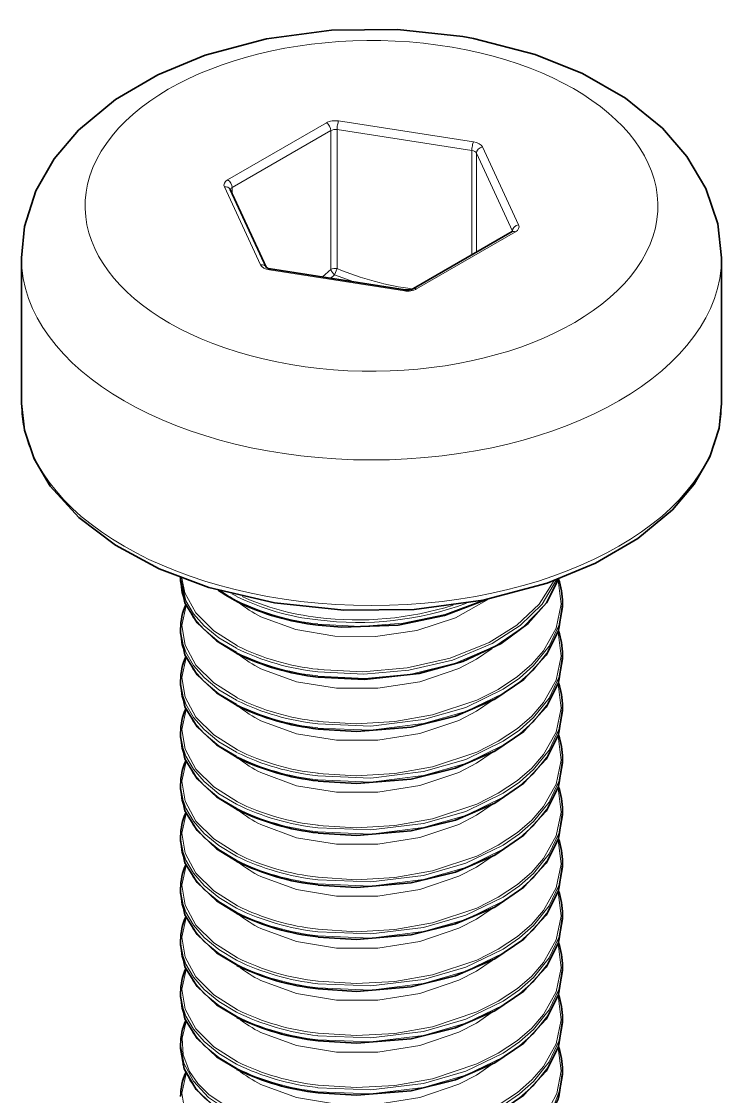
# Model space of a CAD drawing. Extents: x 145 to 857, y 42 to 790.
# Drawn here: x 656.49 to 661.99, y 758.42 to 766.86 of the extents above; entities that cross this region are included whole.
import ezdxf

# ---------------------------------------------------------------- set-up
doc = ezdxf.new("R2010")
doc.units = 0

msp = doc.modelspace()

# ---------------------------------------------------------------- linework, layer by layer
at = {"color": 7, "lineweight": 13, "ltscale": 0.022392}
for p, q in [((658.8863, 766.0649), (658.1106, 765.6171)), ((659.5955, 764.7597), (660.3712, 765.2075))]:
    msp.add_line(p, q, dxfattribs=at)
at = {"color": 7, "lineweight": 13, "ltscale": 0.026806}
for p, q in [((660.0425, 765.9159), (658.9828, 766.0798)), ((660.0295, 765.8472), (658.9699, 766.0111)), ((658.4393, 764.9087), (659.499, 764.7448))]:
    msp.add_line(p, q, dxfattribs=at)
at = {"color": 7, "lineweight": 13, "ltscale": 0.022393}
msp.add_line((658.9216, 766.0037), (658.1459, 765.5558), dxfattribs=at)
at = {"color": 7, "lineweight": 13, "ltscale": 0.027277}
for p, q in [((658.9216, 764.9126), (658.9216, 766.0037)), ((658.9699, 764.92), (658.9699, 766.0111))]:
    msp.add_line(p, q, dxfattribs=at)
at = {"color": 7, "lineweight": 13, "ltscale": 0.016861}
for p, q in [((660.3971, 765.2633), (660.1132, 765.8751)), ((658.0847, 765.5613), (658.3687, 764.9495))]:
    msp.add_line(p, q, dxfattribs=at)
at = {"color": 7, "lineweight": 13, "ltscale": 0.020499}
msp.add_line((660.0295, 765.0272), (660.0295, 765.8472), dxfattribs=at)
at = {"color": 7, "lineweight": 13, "ltscale": 0.01686}
msp.add_line((660.3488, 765.215), (660.0649, 765.8268), dxfattribs=at)
at = {"color": 7, "lineweight": 13, "ltscale": 0.019479}
msp.add_line((660.0649, 765.0476), (660.0649, 765.8268), dxfattribs=at)
at = {"color": 7, "lineweight": 35, "ltscale": 0.016861}
msp.add_line((658.1301, 765.5415), (658.414, 764.9297), dxfattribs=at)
at = {"color": 7, "lineweight": 13, "ltscale": 0.001213}
msp.add_line((658.1459, 765.5073), (658.1459, 765.5558), dxfattribs=at)
at = {"color": 7, "lineweight": 35, "ltscale": 0.022391}
msp.add_line((659.5706, 764.7622), (660.3462, 765.21), dxfattribs=at)
at = {"color": 7, "lineweight": 35, "ltscale": 0.000189516}
msp.add_line((660.3462, 765.21), (660.3522, 765.2146), dxfattribs=at)
at = {"color": 7, "lineweight": 35, "ltscale": 0.028578}
for p, q in [((656.4909, 763.8609), (656.4909, 765.004)), ((661.9909, 763.861), (661.9909, 765.0041))]:
    msp.add_line(p, q, dxfattribs=at)
at = {"color": 7, "lineweight": 13, "ltscale": 0.001325}
msp.add_line((658.9699, 764.92), (658.9505, 764.8707), dxfattribs=at)
at = {"color": 7, "lineweight": 35, "ltscale": 0.026804}
msp.add_line((658.447, 764.9173), (659.5066, 764.7534), dxfattribs=at)
at = {"color": 7, "lineweight": 13, "ltscale": 0.002203}
msp.add_line((658.8558, 764.8541), (658.9216, 764.9126), dxfattribs=at)
at = {"color": 7, "lineweight": 13, "ltscale": 0.001008}
msp.add_line((658.9203, 764.8441), (658.9505, 764.8707), dxfattribs=at)
at = {"color": 7, "lineweight": 13, "ltscale": 0.004038}
msp.add_line((659.1024, 764.8159), (658.9505, 764.8707), dxfattribs=at)
at = {"color": 7, "lineweight": 35, "ltscale": 0.000804138}
for p, q in [((657.7409, 762.4664), (657.7409, 762.4986)), ((660.7409, 761.8541), (660.7409, 761.8862)), ((660.7409, 761.4458), (660.7409, 761.478)), ((657.7409, 760.8334), (657.7409, 760.8656)), ((660.7409, 760.6293), (660.7409, 760.6615)), ((657.7409, 760.4252), (657.7409, 760.4573)), ((660.7409, 760.2211), (660.7409, 760.2532)), ((657.7409, 759.6087), (657.7409, 759.6409)), ((657.7409, 759.2004), (657.7409, 759.2326)), ((660.7409, 758.5881), (660.7409, 758.6202))]:
    msp.add_line(p, q, dxfattribs=at)
at = {"color": 7, "lineweight": 13, "ltscale": 0.001049}
msp.add_line((658.1809, 762.3452), (658.1439, 762.3649), dxfattribs=at)
at = {"color": 7, "lineweight": 35, "ltscale": 0.000802612}
for p, q in [((660.7409, 762.2623), (660.7409, 762.2944)), ((657.7409, 762.0582), (657.7409, 762.0903)), ((657.7409, 761.65), (657.7409, 761.6821)), ((657.7409, 761.2417), (657.7409, 761.2738)), ((660.7409, 761.0376), (660.7409, 761.0697)), ((657.7409, 760.017), (657.7409, 760.0491)), ((660.7409, 759.8129), (660.7409, 759.845)), ((660.7409, 759.4046), (660.7409, 759.4367)), ((660.7409, 758.9963), (660.7409, 759.0284)), ((657.7409, 758.7922), (657.7409, 758.8243))]:
    msp.add_line(p, q, dxfattribs=at)
at = {"color": 7, "lineweight": 35}
for points in [[(656.4909, 765.004), (656.5153, 765.2502), (656.6046, 765.5298), (656.7489, 765.7828), (656.9399, 766.0082), (657.2283, 766.2471), (657.5625, 766.4423), (657.9338, 766.5953), (658.4166, 766.7239), (658.9258, 766.7917), (659.4451, 766.7983), (659.9579, 766.7435)], [(661.9909, 765.0041), (661.9623, 765.2708), (661.8687, 765.5488), (661.7197, 765.8013), (661.5269, 766.023), (661.2356, 766.2594), (660.899, 766.4521), (660.5259, 766.6027), (660.0416, 766.7285), (659.9579, 766.7435)], [(658.4781, 762.2943), (657.9636, 762.4156), (657.5731, 762.562), (657.2287, 762.7459), (656.9404, 762.9634), (656.7169, 763.2095), (656.5898, 763.4242), (656.5136, 763.65), (656.4909, 763.8609)], [(658.4781, 762.2943), (659.0231, 762.236), (659.5768, 762.243), (660.1171, 762.3151), (660.6224, 762.4495), (661.0021, 762.6058), (661.3329, 762.7988), (661.6054, 763.024), (661.7765, 763.2256), (661.899, 763.4399), (661.9716, 763.6664), (661.9909, 763.861)], [(660.7101, 762.4807), (660.6162, 762.2941), (660.4725, 762.1312), (660.2591, 761.9744), (659.9583, 761.8327), (659.6144, 761.7379), (659.1864, 761.6922), (658.8218, 761.7102)], [(657.7409, 762.4664), (657.7753, 762.2933), (657.8701, 762.1374), (658.0242, 761.9944), (658.1843, 761.896)], [(660.1451, 762.3207), (659.8154, 762.1943), (659.4493, 762.1198), (659.0073, 762.1027), (658.8218, 762.1185)], [(660.7409, 762.2623), (660.7087, 762.0682), (660.6135, 761.8821), (660.438, 761.6927), (660.2095, 761.5377), (659.9005, 761.4042), (659.5522, 761.3184), (659.1238, 761.2833), (658.8218, 761.3019)], [(657.7409, 762.0582), (657.7753, 761.8851), (657.8701, 761.7291), (658.0242, 761.5861), (658.1843, 761.4877)], [(660.7409, 761.8541), (660.7087, 761.66), (660.6135, 761.4738), (660.438, 761.2845), (660.2095, 761.1294), (659.9005, 760.996), (659.5522, 760.9102), (659.1238, 760.8751), (658.8218, 760.8937)], [(657.7409, 761.65), (657.7753, 761.4768), (657.8701, 761.3209), (658.0242, 761.1779), (658.1843, 761.0795)], [(660.7409, 761.4458), (660.7087, 761.2517), (660.6135, 761.0656), (660.438, 760.8762), (660.2095, 760.7212), (659.9005, 760.5878), (659.5522, 760.5019), (659.1238, 760.4668), (658.8218, 760.4855)], [(657.7409, 761.2417), (657.7753, 761.0686), (657.8701, 760.9127), (658.0242, 760.7697), (658.1843, 760.6713)], [(660.7409, 761.0376), (660.7087, 760.8435), (660.6135, 760.6573), (660.438, 760.468), (660.2095, 760.3129), (659.9005, 760.1795), (659.5522, 760.0936), (659.1238, 760.0586), (658.8218, 760.0772)], [(657.7409, 760.8334), (657.7753, 760.6603), (657.8701, 760.5044), (658.0242, 760.3614), (658.1843, 760.263)], [(660.7409, 760.6293), (660.7087, 760.4352), (660.6135, 760.2491), (660.438, 760.0597), (660.2095, 759.9047), (659.9005, 759.7712), (659.5522, 759.6854), (659.1238, 759.6503), (658.8218, 759.6689)], [(657.7409, 760.4252), (657.7753, 760.2521), (657.8701, 760.0961), (658.0242, 759.9531), (658.1843, 759.8547)], [(660.7409, 760.2211), (660.7087, 760.027), (660.6135, 759.8408), (660.438, 759.6515), (660.2095, 759.4964), (659.9005, 759.363), (659.5522, 759.2771), (659.1238, 759.2421), (658.8218, 759.2607)], [(657.7409, 760.017), (657.7753, 759.8439), (657.8701, 759.6879), (658.0242, 759.5449), (658.1843, 759.4465)], [(660.7409, 759.8129), (660.7087, 759.6187), (660.6135, 759.4326), (660.438, 759.2432), (660.2095, 759.0881), (659.9005, 758.9548), (659.5522, 758.8689), (659.1238, 758.8339), (658.8218, 758.8525)], [(657.7409, 759.6087), (657.7753, 759.4356), (657.8701, 759.2797), (658.0242, 759.1366), (658.1843, 759.0383)], [(660.7409, 759.4046), (660.7087, 759.2104), (660.6135, 759.0243), (660.438, 758.835), (660.2095, 758.6799), (659.9005, 758.5465), (659.5522, 758.4606), (659.1238, 758.4256), (658.8218, 758.4442)], [(657.7409, 759.2004), (657.7753, 759.0273), (657.8701, 758.8714), (658.0242, 758.7284), (658.1843, 758.63)], [(660.7409, 758.9963), (660.7087, 758.8022), (660.6135, 758.6161), (660.438, 758.4268), (660.2095, 758.2717), (659.9005, 758.1383), (659.5522, 758.0524), (659.1238, 758.0173), (658.8218, 758.0359)], [(657.7409, 758.7922), (657.7699, 758.6332), (657.8635, 758.4712), (658.0222, 758.3216), (658.1843, 758.2217)], [(660.7409, 758.5881), (660.7087, 758.394), (660.6135, 758.2078), (660.438, 758.0185), (660.2095, 757.8634), (659.9005, 757.73), (659.5522, 757.6442), (659.1238, 757.6091), (658.8218, 757.6277)]]:
    msp.add_lwpolyline(points, dxfattribs=at)
at = {"color": 7, "lineweight": 13}
for points in [[(658.1809, 761.9369), (658.0425, 762.0197), (657.9257, 762.1147), (657.8428, 762.2089), (657.7832, 762.3098), (657.741, 762.4923)], [(658.1873, 761.9555), (658.0013, 762.0737), (657.8602, 762.2144), (657.7745, 762.3717), (657.7516, 762.4883)], [(660.7094, 762.4805), (660.6045, 762.2819), (660.436, 762.105), (660.2168, 761.9568), (659.9018, 761.8207), (659.5526, 761.735), (659.1882, 761.7007), (658.8186, 761.719)], [(660.6956, 762.4753), (660.5815, 762.2841), (660.4084, 762.1149), (660.1887, 761.9738), (659.8776, 761.845), (659.5354, 761.7643), (659.1794, 761.7327), (658.8186, 761.7511)], [(660.7073, 762.4725), (660.7303, 762.2834), (660.6909, 762.0956), (660.5924, 761.9183), (660.4999, 761.8118), (660.3878, 761.7145), (660.2372, 761.6145), (660.0684, 761.5294), (659.72, 761.4133), (659.4233, 761.3608), (659.1202, 761.3439), (658.8205, 761.3627)], [(658.1796, 761.9055), (658.0414, 761.9883), (657.9249, 762.0834), (657.8409, 762.1794), (657.7811, 762.2823), (657.751, 762.3735), (657.7409, 762.4664)], [(660.6762, 762.4684), (660.5577, 762.2827), (660.3831, 762.1192), (660.1645, 761.9832), (659.858, 761.8596), (659.5222, 761.7823), (659.1736, 761.7525), (658.8205, 761.7709)], [(658.3716, 762.1848), (658.6459, 762.0837), (658.9531, 762.0323), (659.273, 762.0298), (659.5968, 762.0774), (659.9012, 762.1758), (660.1649, 762.3248)], [(660.1196, 762.3156), (659.8175, 762.2029), (659.4905, 762.1337), (659.153, 762.1084), (658.8186, 762.1272)], [(658.1873, 761.5472), (658.0023, 761.6647), (657.8616, 761.8043), (657.7756, 761.9606), (657.7511, 762.1166), (657.7844, 762.2721)], [(660.7409, 762.2944), (660.7146, 762.1207), (660.6375, 761.9542), (660.5148, 761.8011), (660.4039, 761.7031), (660.2761, 761.6152), (659.9812, 761.4728), (659.6506, 761.3773), (659.2349, 761.3261), (658.8186, 761.3429)], [(660.7409, 762.2623), (660.7146, 762.0886), (660.6375, 761.9221), (660.5148, 761.7689), (660.4039, 761.6709), (660.2761, 761.5831), (659.9812, 761.4406), (659.6506, 761.3452), (659.2349, 761.294), (658.8186, 761.3107)], [(658.1809, 761.5286), (658.0425, 761.6115), (657.9257, 761.7065), (657.8413, 761.8027), (657.7812, 761.9059), (657.7511, 761.9973), (657.7409, 762.0903)], [(658.1796, 761.4972), (658.0414, 761.5801), (657.9249, 761.6752), (657.8409, 761.7711), (657.7811, 761.874), (657.751, 761.9652), (657.7409, 762.0582)], [(660.7073, 762.0642), (660.7303, 761.8751), (660.6909, 761.6874), (660.5924, 761.51), (660.4999, 761.4036), (660.3878, 761.3063), (660.2372, 761.2062), (660.0684, 761.1212), (659.72, 761.005), (659.4233, 760.9525), (659.1202, 760.9356), (658.8205, 760.9545)], [(658.3716, 761.7765), (658.6516, 761.674), (658.9653, 761.623), (659.2916, 761.6229), (659.6198, 761.6746), (659.9267, 761.7788), (660.0651, 761.8505), (660.1892, 761.935)], [(660.7409, 761.8862), (660.7146, 761.7125), (660.6375, 761.546), (660.5148, 761.3928), (660.4039, 761.2948), (660.2761, 761.2069), (659.9812, 761.0645), (659.6506, 760.9691), (659.2349, 760.9178), (658.8186, 760.9346)], [(658.1873, 761.139), (658.0023, 761.2564), (657.8616, 761.3961), (657.7756, 761.5523), (657.7511, 761.7084), (657.7844, 761.8639)], [(660.7409, 761.8541), (660.7146, 761.6803), (660.6375, 761.5139), (660.5148, 761.3607), (660.4039, 761.2627), (660.2761, 761.1748), (659.9812, 761.0323), (659.6506, 760.9369), (659.2349, 760.8857), (658.8186, 760.9025)], [(658.1809, 761.1204), (658.0425, 761.2032), (657.9257, 761.2983), (657.8413, 761.3944), (657.7812, 761.4976), (657.7511, 761.589), (657.7409, 761.6821)], [(658.1796, 761.0889), (658.0414, 761.1718), (657.9249, 761.2669), (657.8409, 761.3629), (657.7811, 761.4658), (657.751, 761.557), (657.7409, 761.65)], [(660.7073, 761.656), (660.7303, 761.4669), (660.6909, 761.2792), (660.5924, 761.1017), (660.4999, 760.9954), (660.3878, 760.8981), (660.2372, 760.798), (660.0684, 760.713), (659.72, 760.5967), (659.4233, 760.5443), (659.1202, 760.5273), (658.8205, 760.5462)], [(658.3716, 761.3683), (658.6516, 761.2657), (658.9653, 761.2148), (659.2916, 761.2147), (659.6198, 761.2664), (659.9267, 761.3705), (660.0651, 761.4423), (660.1892, 761.5267)], [(660.7409, 761.478), (660.7146, 761.3042), (660.6375, 761.1377), (660.5148, 760.9846), (660.4039, 760.8866), (660.2761, 760.7987), (659.9812, 760.6562), (659.6506, 760.5608), (659.235, 760.5096), (658.8186, 760.5264)], [(658.1873, 760.7307), (658.0023, 760.8481), (657.8616, 760.9878), (657.7756, 761.144), (657.7511, 761.3002), (657.7844, 761.4556)], [(660.7409, 761.4458), (660.7146, 761.2721), (660.6375, 761.1056), (660.5148, 760.9525), (660.4039, 760.8544), (660.2761, 760.7665), (659.9812, 760.6241), (659.6506, 760.5286), (659.2349, 760.4775), (658.8186, 760.4943)], [(658.1809, 760.7122), (658.0425, 760.7949), (657.9257, 760.89), (657.8413, 760.9862), (657.7812, 761.0894), (657.7511, 761.1807), (657.7409, 761.2738)], [(658.1796, 760.6807), (658.0414, 760.7635), (657.9249, 760.8586), (657.8409, 760.9547), (657.7811, 761.0576), (657.751, 761.1487), (657.7409, 761.2417)], [(660.7073, 761.2477), (660.7303, 761.0587), (660.6909, 760.8709), (660.5924, 760.6935), (660.4999, 760.5871), (660.3878, 760.4898), (660.2372, 760.3898), (660.0684, 760.3047), (659.72, 760.1885), (659.4233, 760.136), (659.1202, 760.1191), (658.8205, 760.1379)], [(658.1873, 760.3225), (658.0023, 760.4399), (657.8616, 760.5796), (657.7756, 760.7358), (657.7511, 760.8919), (657.7844, 761.0474)], [(658.3716, 760.96), (658.6516, 760.8575), (658.9653, 760.8065), (659.2916, 760.8065), (659.6198, 760.8581), (659.9267, 760.9623), (660.0651, 761.0341), (660.1892, 761.1185)], [(660.7409, 761.0697), (660.7146, 760.896), (660.6375, 760.7295), (660.5148, 760.5764), (660.4039, 760.4783), (660.2761, 760.3904), (659.9812, 760.248), (659.6506, 760.1525), (659.235, 760.1014), (658.8186, 760.1181)], [(660.7409, 761.0376), (660.7146, 760.8638), (660.6375, 760.6973), (660.5148, 760.5442), (660.4039, 760.4462), (660.2761, 760.3583), (659.9812, 760.2159), (659.6506, 760.1204), (659.2349, 760.0692), (658.8186, 760.086)], [(658.1809, 760.3039), (658.0425, 760.3867), (657.9257, 760.4818), (657.8413, 760.5779), (657.7812, 760.6812), (657.7511, 760.7725), (657.7409, 760.8656)], [(658.1796, 760.2725), (658.0414, 760.3553), (657.9249, 760.4504), (657.8409, 760.5464), (657.7811, 760.6493), (657.751, 760.7405), (657.7409, 760.8334)], [(660.7073, 760.8395), (660.7303, 760.6504), (660.6909, 760.4626), (660.5924, 760.2853), (660.4999, 760.1788), (660.3878, 760.0815), (660.2372, 759.9815), (660.0684, 759.8965), (659.72, 759.7803), (659.4233, 759.7278), (659.1202, 759.7109), (658.8205, 759.7297)], [(658.3716, 760.5518), (658.6516, 760.4493), (658.9653, 760.3983), (659.2916, 760.3982), (659.6198, 760.4498), (659.9267, 760.5541), (660.0651, 760.6258), (660.1892, 760.7103)], [(658.1873, 759.9142), (658.0023, 760.0317), (657.8616, 760.1713), (657.7756, 760.3275), (657.7511, 760.4836), (657.7844, 760.6391)], [(660.7409, 760.6615), (660.7146, 760.4877), (660.6375, 760.3212), (660.5148, 760.1681), (660.4039, 760.0701), (660.2761, 759.9822), (659.9812, 759.8397), (659.6506, 759.7443), (659.235, 759.6931), (658.8186, 759.7098)], [(660.7409, 760.6293), (660.7146, 760.4556), (660.6375, 760.2891), (660.5148, 760.136), (660.4039, 760.038), (660.2761, 759.9501), (659.9812, 759.8076), (659.6506, 759.7122), (659.2349, 759.661), (658.8186, 759.6777)], [(658.1809, 759.8956), (658.0425, 759.9785), (657.9257, 760.0735), (657.8413, 760.1697), (657.7812, 760.2729), (657.7511, 760.3643), (657.7409, 760.4573)], [(658.1796, 759.8642), (658.0414, 759.947), (657.9249, 760.0422), (657.8409, 760.1381), (657.7811, 760.241), (657.751, 760.3323), (657.7409, 760.4252)], [(660.7073, 760.4312), (660.7303, 760.2421), (660.6909, 760.0544), (660.5924, 759.877), (660.4999, 759.7706), (660.3878, 759.6733), (660.2372, 759.5732), (660.0684, 759.4882), (659.72, 759.372), (659.4233, 759.3195), (659.1202, 759.3026), (658.8205, 759.3214)], [(658.3716, 760.1435), (658.6516, 760.041), (658.9653, 759.9901), (659.2916, 759.9899), (659.6198, 760.0416), (659.9267, 760.1458), (660.0651, 760.2175), (660.1892, 760.302)], [(658.1873, 759.506), (658.0023, 759.6234), (657.8616, 759.7631), (657.7756, 759.9193), (657.7511, 760.0754), (657.7844, 760.2308)], [(660.7409, 760.2532), (660.7146, 760.0795), (660.6375, 759.913), (660.5148, 759.7598), (660.4039, 759.6618), (660.2761, 759.574), (659.9812, 759.4315), (659.6506, 759.3361), (659.235, 759.2849), (658.8186, 759.3016)], [(660.7409, 760.2211), (660.7146, 760.0474), (660.6375, 759.8809), (660.5148, 759.7277), (660.4039, 759.6297), (660.2761, 759.5418), (659.9812, 759.3994), (659.6506, 759.3039), (659.2349, 759.2527), (658.8186, 759.2695)], [(658.1809, 759.4874), (658.0425, 759.5702), (657.9257, 759.6653), (657.8413, 759.7615), (657.7812, 759.8646), (657.7511, 759.956), (657.7409, 760.0491)], [(660.7073, 760.0229), (660.7303, 759.8339), (660.6909, 759.6462), (660.5924, 759.4688), (660.4999, 759.3624), (660.3878, 759.265), (660.2372, 759.165), (660.0684, 759.08), (659.72, 758.9637), (659.4233, 758.9113), (659.1202, 758.8944), (658.8205, 758.9132)], [(658.1796, 759.4559), (658.0414, 759.5388), (657.9249, 759.6339), (657.8409, 759.7299), (657.7811, 759.8328), (657.751, 759.924), (657.7409, 760.017)], [(658.3716, 759.7352), (658.6516, 759.6328), (658.9653, 759.5818), (659.2916, 759.5817), (659.6198, 759.6333), (659.9267, 759.7375), (660.0651, 759.8093), (660.1892, 759.8937)], [(658.1873, 759.0978), (658.0023, 759.2152), (657.8616, 759.3549), (657.7756, 759.511), (657.7511, 759.6672), (657.7844, 759.8226)], [(660.7409, 759.845), (660.7146, 759.6712), (660.6375, 759.5048), (660.5148, 759.3516), (660.4039, 759.2535), (660.2761, 759.1657), (659.9812, 759.0233), (659.6506, 758.9278), (659.235, 758.8766), (658.8186, 758.8934)], [(660.7409, 759.8129), (660.7146, 759.6391), (660.6375, 759.4726), (660.5148, 759.3195), (660.4039, 759.2214), (660.2761, 759.1335), (659.9812, 758.9911), (659.6506, 758.8956), (659.2349, 758.8445), (658.8186, 758.8612)], [(658.1809, 759.0792), (658.0425, 759.1619), (657.9257, 759.257), (657.8413, 759.3532), (657.7812, 759.4564), (657.7511, 759.5477), (657.7409, 759.6409)], [(658.1796, 759.0477), (658.0414, 759.1306), (657.9249, 759.2257), (657.8409, 759.3217), (657.7811, 759.4246), (657.751, 759.5157), (657.7409, 759.6087)], [(660.7073, 759.6147), (660.7303, 759.4257), (660.6909, 759.2379), (660.5924, 759.0605), (660.4999, 758.9541), (660.3878, 758.8568), (660.2372, 758.7568), (660.0684, 758.6717), (659.72, 758.5555), (659.4233, 758.5031), (659.1202, 758.4861), (658.8205, 758.5049)], [(658.3716, 759.327), (658.6516, 759.2245), (658.9653, 759.1735), (659.2916, 759.1735), (659.6198, 759.2251), (659.9267, 759.3293), (660.0651, 759.4011), (660.1892, 759.4855)], [(660.7409, 759.4367), (660.7146, 759.2629), (660.6375, 759.0965), (660.5148, 758.9434), (660.4039, 758.8453), (660.2761, 758.7574), (659.9812, 758.615), (659.6506, 758.5195), (659.235, 758.4684), (658.8186, 758.4851)], [(658.1873, 758.6895), (658.0023, 758.8069), (657.8616, 758.9466), (657.7756, 759.1028), (657.7511, 759.2589), (657.7844, 759.4144)], [(660.7409, 759.4046), (660.7146, 759.2308), (660.6375, 759.0643), (660.5148, 758.9112), (660.4039, 758.8132), (660.2761, 758.7253), (659.9812, 758.5829), (659.6506, 758.4874), (659.2349, 758.4363), (658.8186, 758.453)], [(658.1809, 758.6709), (658.0425, 758.7537), (657.9257, 758.8488), (657.8413, 758.9449), (657.7812, 759.0482), (657.7511, 759.1395), (657.7409, 759.2326)], [(658.1796, 758.6395), (658.0414, 758.7223), (657.9249, 758.8174), (657.8409, 758.9134), (657.7811, 759.0163), (657.751, 759.1075), (657.7409, 759.2004)], [(660.7073, 759.2065), (660.7303, 759.0174), (660.6909, 758.8297), (660.5924, 758.6523), (660.4999, 758.5458), (660.3878, 758.4485), (660.2372, 758.3485), (660.0684, 758.2634), (659.72, 758.1473), (659.4233, 758.0948), (659.1202, 758.0779), (658.8205, 758.0967)], [(658.3716, 758.9188), (658.6516, 758.8163), (658.9653, 758.7653), (659.2916, 758.7652), (659.6198, 758.8168), (659.9267, 758.9211), (660.0651, 758.9928), (660.1892, 759.0773)], [(660.7409, 759.0284), (660.7146, 758.8547), (660.6375, 758.6882), (660.5148, 758.5351), (660.4039, 758.4371), (660.2761, 758.3492), (659.9812, 758.2068), (659.6506, 758.1113), (659.235, 758.0601), (658.8186, 758.0769)], [(657.7844, 759.0061), (657.7525, 758.875), (657.7618, 758.7425), (657.8119, 758.6136), (657.8771, 758.519), (657.9631, 758.4312), (658.1873, 758.2812)], [(660.7409, 758.9963), (660.7146, 758.8226), (660.6375, 758.6561), (660.5148, 758.503), (660.4039, 758.4049), (660.2761, 758.3171), (659.9812, 758.1746), (659.6506, 758.0792), (659.2349, 758.028), (658.8186, 758.0447)], [(657.7409, 758.8243), (657.7666, 758.6767), (657.8419, 758.536), (657.9614, 758.4081), (658.1809, 758.2627)], [(658.8205, 757.6885), (659.1923, 757.6704), (659.5662, 757.7072), (659.923, 757.7984), (660.2419, 757.943), (660.4431, 758.0851), (660.5984, 758.2522), (660.6971, 758.4385), (660.7307, 758.618), (660.7073, 758.7982)], [(658.1873, 757.873), (658.0024, 757.9903), (657.8618, 758.1298), (657.7757, 758.2859), (657.7511, 758.4418), (657.7841, 758.5972)], [(658.3716, 758.5105), (658.6516, 758.408), (658.9653, 758.3571), (659.2916, 758.3569), (659.6198, 758.4086), (659.9267, 758.5128), (660.0651, 758.5846), (660.1892, 758.669)], [(658.8186, 757.6686), (659.1603, 757.6499), (659.5049, 757.6771), (659.838, 757.7503), (660.144, 757.8687), (660.4066, 758.031), (660.5216, 758.1338), (660.6152, 758.2464), (660.6773, 758.3517), (660.719, 758.4617), (660.7409, 758.6202)], [(660.7409, 758.5881), (660.7146, 758.4143), (660.6375, 758.2479), (660.5148, 758.0947), (660.4039, 757.9967), (660.2761, 757.9088), (659.9812, 757.7664), (659.6506, 757.6709), (659.2349, 757.6198), (658.8186, 757.6365)]]:
    msp.add_lwpolyline(points, dxfattribs=at)
at = {"color": 7, "lineweight": 35}
for centre, radius, start, end in [((658.4526, 764.9816), 0.0644, 232.3851, 264.99437), ((659.5253, 764.858), 0.1061, 259.87854, 295.29891), ((660.1332, 762.2932), 0.6077, 0.12197, 18.01725), ((658.7361, 763.3829), 1.2116, 234.69429, 242.90322), ((659.0273, 764.0271), 1.9189, 243.92651, 263.85408), ((658.2052, 762.0879), 0.4644, 155.80319, 179.69496), ((660.133, 761.8849), 0.6079, 0.12424, 18.15022), ((659.0273, 763.6188), 1.9189, 243.92651, 263.85408), ((658.2052, 761.6796), 0.4644, 155.80319, 179.69496), ((660.133, 761.4766), 0.6079, 0.12424, 18.15022), ((658.2052, 761.2714), 0.4644, 155.80319, 179.69496), ((659.0273, 763.2106), 1.9189, 243.92651, 263.85408), ((660.133, 761.0684), 0.6079, 0.12424, 18.15022), ((658.2052, 760.8631), 0.4644, 155.80319, 179.69496), ((659.0273, 762.8024), 1.9189, 243.92651, 263.85407), ((660.133, 760.6602), 0.6079, 0.12424, 18.15022), ((658.2052, 760.4548), 0.4644, 155.80319, 179.69496), ((659.0273, 762.3941), 1.9189, 243.92651, 263.85407), ((660.133, 760.2519), 0.6079, 0.12424, 18.15022), ((658.2052, 760.0466), 0.4644, 155.80319, 179.69496), ((659.0273, 761.9858), 1.9189, 243.92651, 263.85407), ((660.133, 759.8436), 0.6079, 0.12424, 18.15022), ((659.0273, 761.5776), 1.9189, 243.92651, 263.85408), ((658.2052, 759.6384), 0.4644, 155.80319, 179.69496), ((660.133, 759.4354), 0.6079, 0.12424, 18.15022), ((659.0273, 761.1693), 1.9189, 243.92651, 263.85407), ((658.2052, 759.2301), 0.4644, 155.80319, 179.69496), ((660.133, 759.0272), 0.6079, 0.12424, 18.15022), ((658.2055, 758.8218), 0.4647, 155.79551, 179.68864), ((659.0273, 760.7611), 1.9189, 243.92651, 263.85408), ((660.1321, 758.6188), 0.6088, 0.13681, 18.13566), ((658.2053, 758.4136), 0.4644, 155.78548, 179.69426), ((659.0273, 760.3528), 1.9189, 243.92651, 263.85408)]:
    msp.add_arc(centre, radius, start, end, dxfattribs=at)
at = {"color": 7, "lineweight": 13}
for centre, radius, start, end in [((659.8737, 767.0777), 2.3388, 247.27351, 262.43118), ((659.0182, 764.9493), 0.1036, 200.80284, 229.22291), ((658.7457, 763.4157), 1.2389, 235.89677, 242.80942), ((659.0258, 764.042), 1.9252, 243.91158, 263.82262), ((659.0267, 764.0743), 1.9256, 243.93662, 263.79879), ((659.036, 764.119), 1.9512, 245.42059, 263.66065), ((658.7784, 763.0115), 0.9213, 230.65605, 243.80326), ((659.1323, 764.6413), 2.5013, 262.7957, 289.99373), ((659.1307, 764.6744), 2.5143, 262.91249, 287.3881), ((659.0258, 763.6338), 1.9252, 243.91158, 263.82262), ((659.0262, 763.6674), 1.9267, 243.96575, 263.8167), ((659.0267, 763.6731), 1.9125, 243.95574, 263.81385), ((658.7784, 762.6033), 0.9213, 230.65605, 243.80326), ((659.0267, 763.2648), 1.9125, 243.95574, 263.81385), ((659.0258, 763.2255), 1.9252, 243.91158, 263.82262), ((659.0262, 763.2592), 1.9267, 243.96575, 263.81671), ((658.7784, 762.195), 0.9213, 230.65605, 243.80326), ((659.0262, 762.8509), 1.9267, 243.96575, 263.81671), ((659.0267, 762.8566), 1.9125, 243.95574, 263.81385), ((659.0258, 762.8173), 1.9252, 243.91158, 263.82262), ((658.7784, 761.7867), 0.9213, 230.65605, 243.80326), ((659.0267, 762.4414), 1.9256, 243.93662, 263.79879), ((659.0267, 762.4484), 1.9125, 243.95574, 263.81385), ((659.0258, 762.4091), 1.9252, 243.91158, 263.82262), ((658.7784, 761.3785), 0.9213, 230.65605, 243.80326), ((659.0263, 762.0342), 1.9265, 243.96044, 263.81351), ((659.0267, 762.0401), 1.9125, 243.95574, 263.81385), ((659.0258, 762.0008), 1.9252, 243.91158, 263.82262), ((658.7784, 760.9703), 0.9213, 230.65605, 243.80326), ((659.0258, 761.5925), 1.9252, 243.91158, 263.82262), ((659.0267, 761.6249), 1.9256, 243.93662, 263.79879), ((659.0267, 761.6318), 1.9125, 243.95574, 263.81385), ((658.7784, 760.562), 0.9213, 230.65605, 243.80326), ((659.0258, 761.1843), 1.9252, 243.91158, 263.82262), ((659.0262, 761.2179), 1.9267, 243.96575, 263.81671), ((659.0267, 761.2236), 1.9125, 243.95574, 263.81385), ((658.7784, 760.1538), 0.9213, 230.65605, 243.80326), ((659.0267, 760.8154), 1.9125, 243.95574, 263.81385), ((659.0258, 760.776), 1.9252, 243.91158, 263.82262), ((659.0262, 760.8096), 1.9267, 243.96575, 263.81671), ((658.7784, 759.7455), 0.9213, 230.65605, 243.80326), ((659.0262, 760.4014), 1.9267, 243.96575, 263.81671), ((659.0267, 760.4071), 1.9125, 243.95574, 263.81385), ((659.0258, 760.3678), 1.9252, 243.91158, 263.82262), ((658.7784, 759.3373), 0.9213, 230.65605, 243.80326)]:
    msp.add_arc(centre, radius, start, end, dxfattribs=at)
for centre, major_axis, ratio, start_param, end_param in [((659.2409, 765.4123), (2.25, 0), 0.57735, 1.285398, 7.568583), ((658.957, 766.024), (0.1, 0), 0.57735, 1.308997, 2.356194), ((658.8863, 766.024), (-0.025, 0.0433), 0.57735, 3.926991, 5.497787), ((658.9828, 766.039), (0.0076, 0.0494), 0.211325, 0.631914, 2.202711), ((658.957, 765.9832), (0.05, 0), 0.57735, 1.308997, 2.356194), ((660.0425, 765.8751), (0.0076, 0.0494), 0.211325, 0.631914, 2.202711), ((660.0166, 765.8601), (0.1, 0), 0.57735, 0.261799, 1.308997), ((660.1132, 765.8342), (0.0453, 0.0211), 0.788675, 1.219917, 2.790713), ((660.0166, 765.8193), (0.05, 0), 0.57735, 0.261799, 1.308997), ((658.1813, 765.5762), (0.1, 0), 0.57735, 2.356194, 3.403392), ((658.1106, 765.5762), (-0.025, 0.0433), 0.57735, 3.926991, 5.497787), ((658.0847, 765.5204), (-0.0453, -0.0211), 0.788675, 3.141471, 4.36151), ((658.1813, 765.5354), (0.05, 0), 0.57735, 2.356194, 3.043192), ((660.3971, 765.2225), (0.0453, 0.0211), 0.788675, 1.219917, 2.790713), ((660.3005, 765.2484), (0.1, 0), 0.57735, 5.497787, 6.544985), ((660.3712, 765.1667), (0.025, -0.0433), 0.57735, 2.356194, 3.141593), ((659.2409, 765.004), (2.75, 0), 0.57735, 3.141622, 6.283214), ((658.3687, 764.9087), (-0.0453, -0.0211), 0.788675, 3.141471, 4.36151), ((658.4652, 764.9645), (0.1, 0), 0.57735, 3.403392, 4.45059), ((658.957, 764.8922), (0.05, 0), 0.57735, 1.308997, 2.356194), ((658.4393, 764.8679), (-0.0076, -0.0494), 0.211325, 3.141593, 3.773507), ((659.499, 764.704), (-0.0076, -0.0494), 0.211325, 3.141593, 3.773507), ((659.5248, 764.8005), (0.1, 0), 0.57735, 4.45059, 5.497787), ((659.5955, 764.7189), (0.025, -0.0433), 0.57735, 2.356194, 3.141593), ((659.2409, 763.861), (2.75, 0), 0.57735, 3.141622, 6.283214), ((659.1204, 758.797), (1.3795, 0.0066), 0.557706, 3.30242, 3.95926)]:
    msp.add_ellipse(centre, major_axis=major_axis, ratio=ratio, start_param=start_param, end_param=end_param, dxfattribs=at)

doc.saveas('drawing.dxf')
